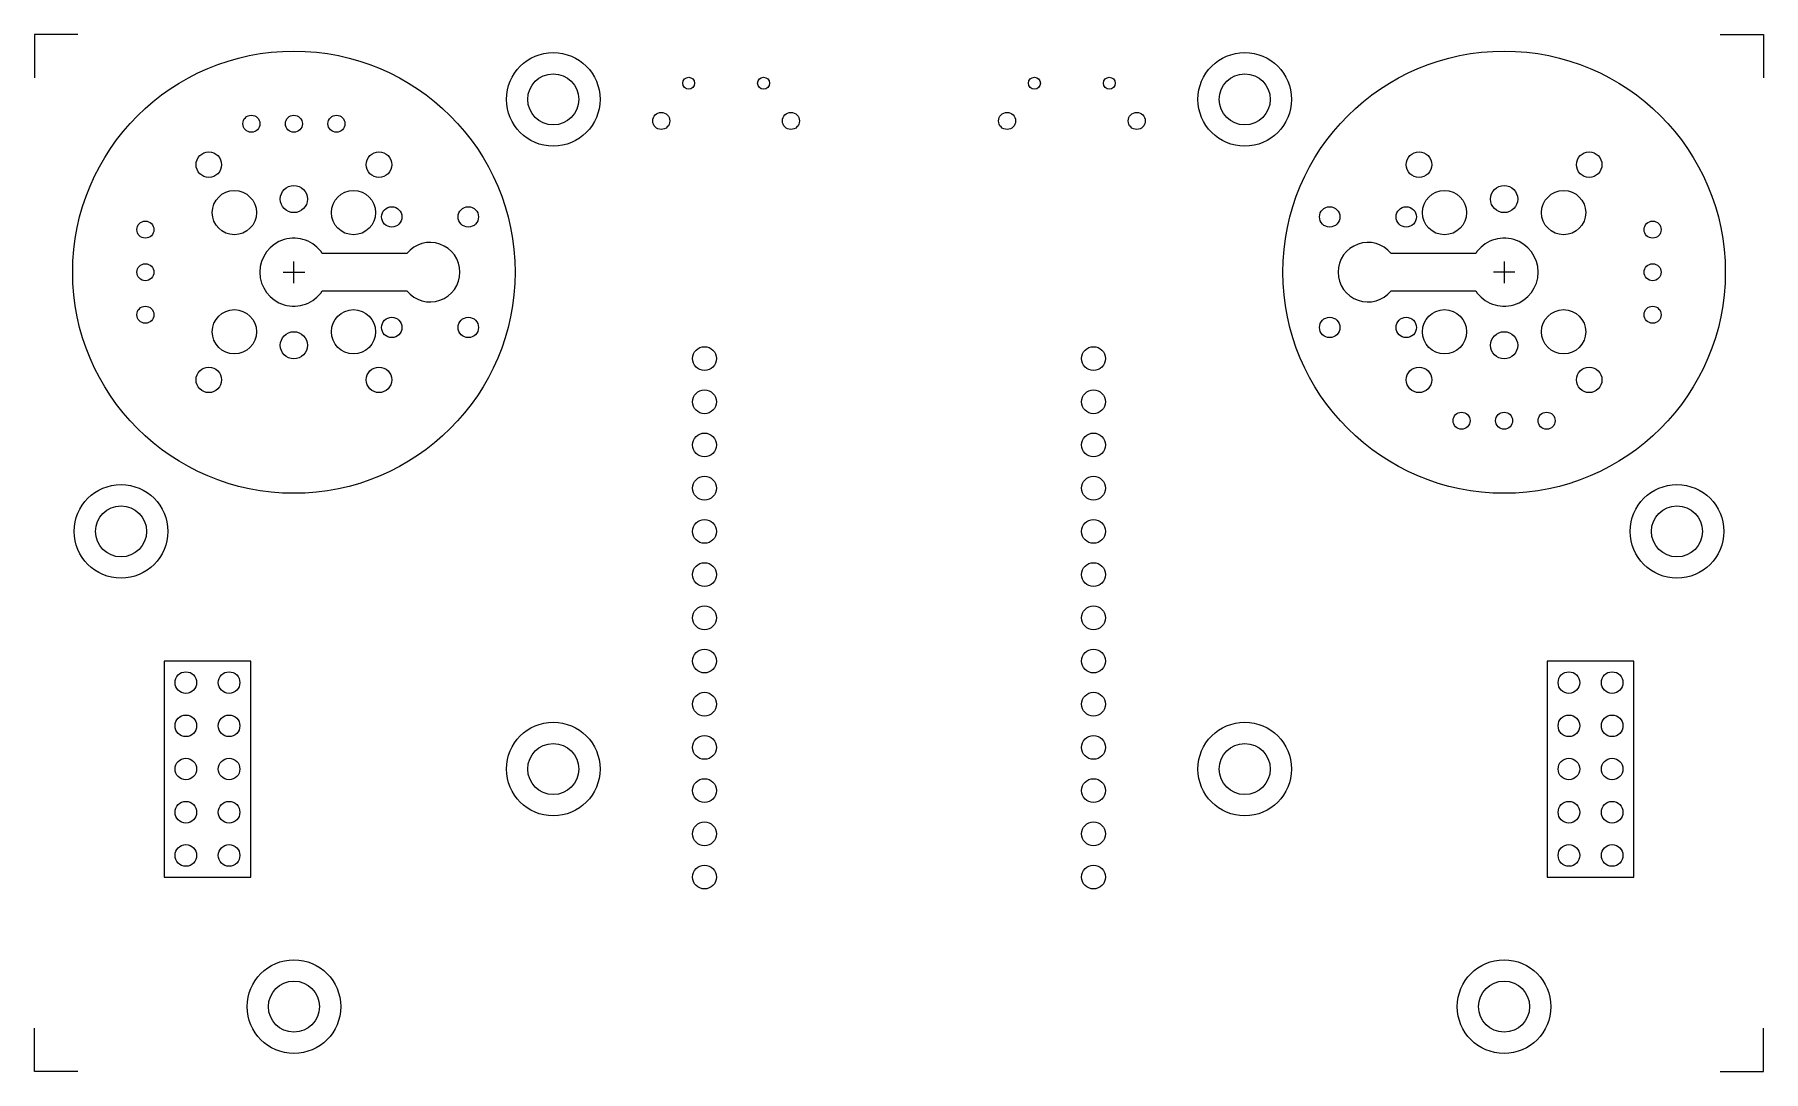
# Model space of a CAD drawing. Header units: millimetres. Extents: x 0 to 102, y 0 to 61.
import ezdxf

# ---------------------------------------------------------------- set-up
doc = ezdxf.new("R2010")
doc.units = ezdxf.units.MM
doc.header["$LTSCALE"] = 2
doc.layers.add('Layer1', color=7, linetype='Continuous')
doc.layers.add('Line Med-Thin', color=6, linetype='Continuous', lineweight=13)

msp = doc.modelspace()

# ---------------------------------------------------------------- linework, layer by layer
for centre, radius in [((30.48, 57.15), 1.5), ((71.12, 57.15), 1.5), ((12.74, 55.72), 0.5), ((15.24, 55.72), 0.5), ((17.74, 55.72), 0.5), ((10.24, 53.31), 0.75), ((20.24, 53.31), 0.75), ((81.36, 53.31), 0.75), ((91.36, 53.31), 0.75), ((15.24, 51.29), 0.8), ((86.36, 51.29), 0.8), ((20.99, 50.24), 0.6), ((25.49, 50.24), 0.6), ((76.11, 50.24), 0.6), ((80.61, 50.24), 0.6), ((6.51, 49.49), 0.5), ((95.09, 49.49), 0.5), ((6.51, 46.99), 0.5), ((95.09, 46.99), 0.5), ((6.51, 44.49), 0.5), ((95.09, 44.49), 0.5), ((20.99, 43.74), 0.6), ((25.49, 43.74), 0.6), ((76.11, 43.74), 0.6), ((80.61, 43.74), 0.6), ((15.24, 42.69), 0.8), ((86.36, 42.69), 0.8), ((39.37, 41.91), 0.7), ((62.23, 41.91), 0.7), ((10.24, 40.66), 0.75), ((20.24, 40.66), 0.75), ((81.36, 40.66), 0.75), ((91.36, 40.66), 0.75), ((39.37, 39.37), 0.7), ((62.23, 39.37), 0.7), ((83.86, 38.26), 0.5), ((86.36, 38.26), 0.5), ((88.86, 38.26), 0.5), ((39.37, 36.83), 0.7), ((62.23, 36.83), 0.7), ((39.37, 34.29), 0.7), ((62.23, 34.29), 0.7), ((5.08, 31.75), 1.5), ((96.52, 31.75), 1.5), ((39.37, 31.75), 0.7), ((62.23, 31.75), 0.7), ((39.37, 29.21), 0.7), ((62.23, 29.21), 0.7), ((39.37, 26.67), 0.7), ((62.23, 26.67), 0.7), ((39.37, 24.13), 0.7), ((62.23, 24.13), 0.7), ((8.89, 22.86), 0.635), ((11.43, 22.86), 0.635), ((90.17, 22.86), 0.635), ((92.71, 22.86), 0.635), ((39.37, 21.59), 0.7), ((62.23, 21.59), 0.7), ((8.89, 20.32), 0.635), ((11.43, 20.32), 0.635), ((90.17, 20.32), 0.635), ((92.71, 20.32), 0.635), ((39.37, 19.05), 0.7), ((62.23, 19.05), 0.7), ((8.89, 17.78), 0.635), ((11.43, 17.78), 0.635), ((30.48, 17.78), 1.5), ((71.12, 17.78), 1.5), ((90.17, 17.78), 0.635), ((92.71, 17.78), 0.635), ((39.37, 16.51), 0.7), ((62.23, 16.51), 0.7), ((8.89, 15.24), 0.635), ((11.43, 15.24), 0.635), ((90.17, 15.24), 0.635), ((92.71, 15.24), 0.635), ((39.37, 13.97), 0.7), ((62.23, 13.97), 0.7), ((8.89, 12.7), 0.635), ((11.43, 12.7), 0.635), ((90.17, 12.7), 0.635), ((92.71, 12.7), 0.635), ((39.37, 11.43), 0.7), ((62.23, 11.43), 0.7), ((15.24, 3.81), 1.5), ((86.36, 3.81), 1.5)]:
    msp.add_circle(centre, radius)
at = {"layer": 'Layer1'}
for centre, radius in [((38.44, 58.1), 0.35), ((42.84, 58.1), 0.35), ((58.76, 58.1), 0.35), ((63.16, 58.1), 0.35), ((36.83, 55.88), 0.5), ((44.45, 55.88), 0.5), ((57.15, 55.88), 0.5), ((64.77, 55.88), 0.5)]:
    msp.add_circle(centre, radius, dxfattribs=at)
at = {"layer": 'Line Med-Thin'}
for p, q in [((2.54, 60.96), (0, 60.96)), ((0, 60.96), (0, 58.42)), ((99.06, 60.96), (101.6, 60.96)), ((101.6, 60.96), (101.6, 58.42)), ((14.61, 46.99), (15.88, 46.99)), ((15.24, 46.35), (15.24, 47.62)), ((87, 46.99), (85.73, 46.99)), ((86.36, 47.62), (86.36, 46.35)), ((0, 0), (0, 2.54)), ((101.6, 0), (101.6, 2.54)), ((2.54, 0), (0, 0)), ((99.06, 0), (101.6, 0))]:
    msp.add_line(p, q, dxfattribs=at)
for points in [[(16.91, 45.89), (21.88, 45.89, 2.828242), (21.88, 48.09), (16.91, 48.09, 3.336663)], [(84.69, 48.09), (79.72, 48.09, 2.828242), (79.72, 45.89), (84.69, 45.89, 3.336663)]]:
    msp.add_lwpolyline(points, format="xyb", close=True, dxfattribs=at)
for points in [[(7.62, 11.43), (12.7, 11.43), (12.7, 24.13), (7.62, 24.13)], [(88.9, 11.43), (93.98, 11.43), (93.98, 24.13), (88.9, 24.13)]]:
    msp.add_lwpolyline(points, close=True, dxfattribs=at)
for centre, radius in [((15.24, 46.99), 13), ((86.36, 46.99), 13), ((30.48, 57.15), 2.75), ((71.12, 57.15), 2.75), ((11.74, 50.49), 1.3), ((18.74, 50.49), 1.3), ((82.86, 50.49), 1.3), ((89.86, 50.49), 1.3), ((11.74, 43.49), 1.3), ((18.74, 43.49), 1.3), ((82.86, 43.49), 1.3), ((89.86, 43.49), 1.3), ((5.08, 31.75), 2.75), ((96.52, 31.75), 2.75), ((30.48, 17.78), 2.75), ((71.12, 17.78), 2.75), ((15.24, 3.81), 2.75), ((86.36, 3.81), 2.75)]:
    msp.add_circle(centre, radius, dxfattribs=at)

doc.saveas('drawing.dxf')
